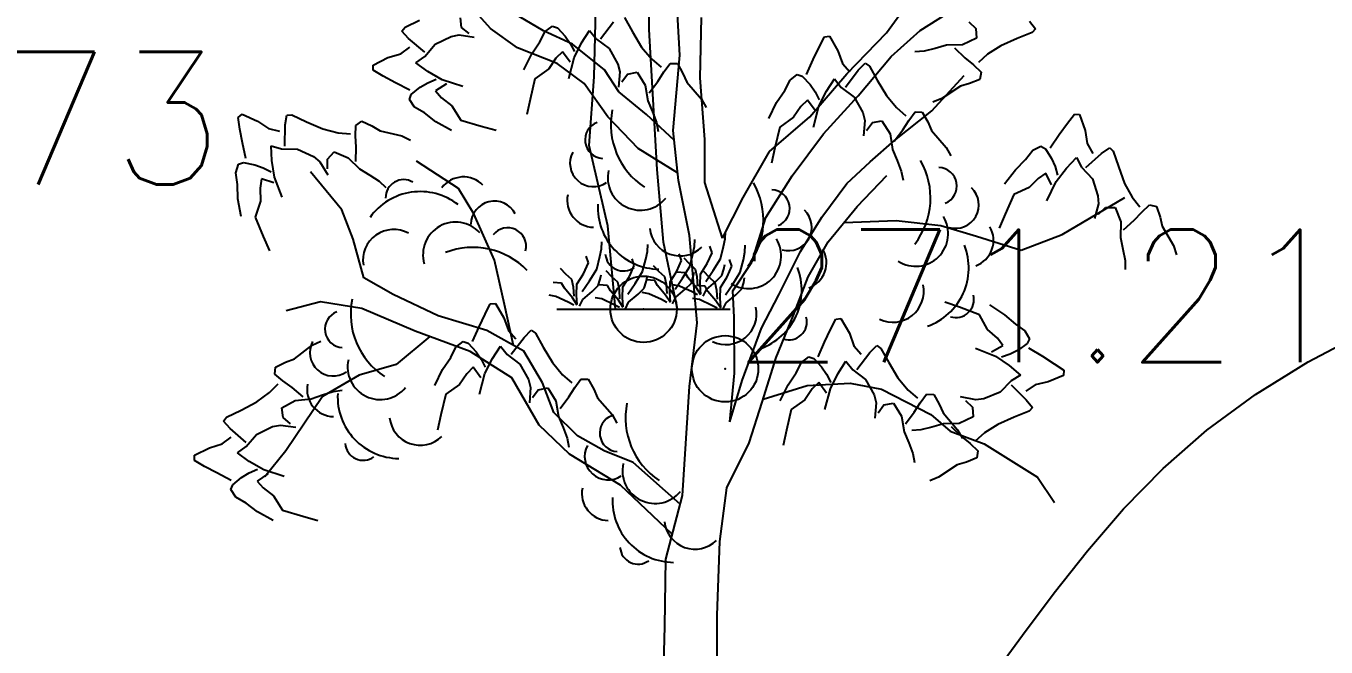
# Model space of a CAD drawing. Header units: millimetres. Extents: x 524954 to 526204, y 9523489 to 9524010.
# Drawn here: x 525701.66 to 525711.46, y 9523614.09 to 9523618.77 of the extents above; entities that cross this region are included whole.
import ezdxf

# ---------------------------------------------------------------- set-up
doc = ezdxf.new("R2010")
doc.units = ezdxf.units.MM
doc.header["$PDMODE"] = 32
doc.header["$PDSIZE"] = 0.5
doc.linetypes.add('ACAD_ISO12W100', pattern=[21, 12, -3, 0, -3, 0, -3])
for name, color, linetype in [('Arbre', 34, 'ACAD_ISO12W100'), ('CN_01_00', 3, 'Continuous'), ('Murs', 1, 'Continuous'), ('TopoAlt', 3, 'Continuous'), ('TOPOJIS', 7, 'Continuous')]:
    doc.layers.add(name, color=color, linetype=linetype)
doc.styles.add('Simplex 1.0', font='Simplex.shx', dxfattribs={"width": 0.99, "height": 1})

# ---------------------------------------------------------------- blocks, each defined once
blk = doc.blocks.new('TCPOINT M')
at = {"color": 0}
blk.add_point((0, 0), dxfattribs=at)
at = {"layer": 'TopoAlt', "style": 'Simplex 1.0', "width": 0.99}
blk.add_attdef('ALT', (0.15, 0.15), '', height=1, dxfattribs=at)
blk = doc.blocks.new('v088')
at = {"linetype": 'Continuous'}
for p, q in [((-0.2365, 6.8477), (-0.2742, 7.4626)), ((-1.6648, 7.048), (-1.9323, 7.3471)), ((1.3209, 7.0171), (1.4418, 7.1813)), ((1.5755, 7.0348), (1.778, 7.1634)), ((-1.2665, 7.0314), (-1.4491, 7.1395)), ((-0.0837, 6.6768), (-0.0745, 7.1309)), ((-1.4628, 6.9029), (-1.6648, 7.048)), ((-1.0467, 6.9303), (-1.2665, 7.0314)), ((1.0227, 6.7061), (1.3209, 7.0171)), ((1.3557, 6.8374), (1.5755, 7.0348)), ((-1.1618, 6.7848), (-1.4628, 6.9029)), ((-0.8063, 6.7363), (-1.0467, 6.9303)), ((-0.9597, 6.6336), (-1.1618, 6.7848)), ((-0.2869, 6.2807), (-0.2365, 6.8477)), ((1.107, 6.54), (1.3557, 6.8374)), ((-0.6972, 6.5707), (-0.8063, 6.7363)), ((-0.0491, 6.2111), (-0.0837, 6.6768)), ((0.7433, 6.3831), (1.0227, 6.7061)), ((1.6628, 6.4272), (1.906, 6.6935)), ((-0.7803, 6.3824), (-0.9597, 6.6336)), ((-0.4884, 6.4009), (-0.6972, 6.5707)), ((0.8455, 6.2546), (1.107, 6.54)), ((-0.5514, 6.1446), (-0.7803, 6.3824)), ((-0.2789, 6.2036), (-0.4884, 6.4009)), ((0.4379, 6.1217), (0.7433, 6.3831)), ((1.3814, 6.2037), (1.6628, 6.4272)), ((-0.2479, 5.9022), (-0.2869, 6.2807)), ((-0.0486, 5.8877), (-0.0491, 6.2111)), ((0.6096, 5.9388), (0.8455, 6.2546)), ((1.1982, 6.0444), (1.3814, 6.2037)), ((-0.2539, 5.9607), (-0.5514, 6.1446)), ((0.2399, 5.7756), (0.4379, 6.1217)), ((-1.9071, 5.8427), (-2.2223, 6.0475)), ((1.0213, 5.879), (1.1982, 6.0444)), ((-2.7868, 5.6812), (-3.0229, 5.9686)), ((-0.1646, 5.4873), (-0.2479, 5.9022)), ((0.0846, 5.4676), (-0.0486, 5.8877)), ((0.4109, 5.6237), (0.6096, 5.9388)), ((1.0995, 5.7065), (1.3247, 5.9413)), ((-1.7911, 5.6523), (-1.9071, 5.8427)), ((0.8338, 5.6263), (1.0213, 5.879)), ((0.0846, 5.4676), (0.2399, 5.7756)), ((0.8812, 5.4407), (1.0995, 5.7065)), ((2.6462, 5.4963), (3.1193, 5.7735)), ((-2.7013, 5.4591), (-2.7868, 5.6812)), ((-1.6346, 5.3011), (-1.7911, 5.6523)), ((0.3061, 5.2857), (0.4109, 5.6237)), ((0.6713, 5.3679), (0.8338, 5.6263)), ((1.0006, 5.5861), (1.394, 5.6007)), ((1.394, 5.6007), (1.7306, 5.5642)), ((1.7306, 5.5642), (1.9997, 5.4827)), ((2.3377, 5.3779), (2.6462, 5.4963)), ((-2.6206, 5.1685), (-2.7013, 5.4591)), ((-0.1073, 4.8293), (-0.1646, 5.4873)), ((0.7312, 5.1764), (0.8812, 5.4407)), ((1.9997, 5.4827), (2.3377, 5.3779)), ((-1.5592, 4.9668), (-1.6346, 5.3011)), ((0.5102, 5.0412), (0.6713, 5.3679)), ((0.1613, 5.0712), (0.3061, 5.2857)), ((-2.4003, 5.0425), (-2.6206, 5.1685)), ((0.6191, 4.888), (0.7312, 5.1764)), ((-2.0611, 4.8817), (-2.4003, 5.0425)), ((0.1717, 4.8724), (0.1613, 5.0712)), ((0.3786, 4.7897), (0.5102, 5.0412)), ((-2.9464, 4.9876), (-3.2062, 4.92)), ((-2.6344, 4.9381), (-2.9464, 4.9876)), ((-2.2328, 4.7662), (-2.6344, 4.9381)), ((-1.4917, 4.6586), (-1.5592, 4.9668)), ((-1.6919, 4.7713), (-2.0611, 4.8817)), ((-0.1657, 4.3492), (-0.1073, 4.8293)), ((0.1743, 4.4496), (0.1717, 4.8724)), ((0.489, 4.5681), (0.6191, 4.888)), ((-2.1227, 4.7254), (-2.3768, 4.5144)), ((-1.8192, 4.6131), (-2.2328, 4.7662)), ((-1.415, 4.6154), (-1.6919, 4.7713)), ((0.2314, 4.3948), (0.3786, 4.7897)), ((-1.5041, 4.4145), (-1.8192, 4.6131)), ((-1.2732, 4.3758), (-1.415, 4.6154)), ((-2.3768, 4.5144), (-2.655, 4.434)), ((0.3841, 4.2301), (0.489, 4.5681)), ((-2.655, 4.434), (-2.9315, 4.2727)), ((-1.2976, 4.0581), (-1.5041, 4.4145)), ((0.1384, 4.0819), (0.1743, 4.4496)), ((-1.1877, 4.1537), (-1.2732, 4.3758)), ((-0.2169, 3.5272), (-0.1657, 4.3492)), ((0.1384, 4.0819), (0.2314, 4.3948)), ((0.3911, 4.2526), (0.7235, 4.3553)), ((0.7235, 4.3553), (1.0465, 4.3745)), ((1.0465, 4.3745), (1.2838, 4.3297)), ((1.2838, 4.3297), (1.6547, 4.1385)), ((-2.9315, 4.2727), (-3.209, 3.8627)), ((0.2848, 3.9233), (0.3841, 4.2301)), ((-1.0099, 3.9771), (-1.1877, 4.1537)), ((1.6547, 4.1385), (1.8004, 4.0109)), ((-1.0692, 3.839), (-1.2976, 4.0581)), ((-0.8085, 3.8631), (-1.0099, 3.9771)), ((0.1177, 3.584), (0.2848, 3.9233)), ((1.8004, 4.0109), (2.0573, 3.9168)), ((-3.209, 3.8627), (-3.3666, 3.6666)), ((-0.6849, 3.6045), (-1.0692, 3.839)), ((-0.589, 3.7744), (-0.8085, 3.8631)), ((2.0573, 3.9168), (2.4606, 3.664)), ((-0.2343, 3.4611), (-0.589, 3.7744)), ((2.4606, 3.664), (2.589, 3.4739)), ((-0.2941, 3.234), (-0.6849, 3.6045)), ((0.064, 3.1786), (0.1177, 3.584)), ((-0.3436, 3.0457), (-0.2169, 3.5272)), ((0.0445, 2.6247), (0.064, 3.1786)), ((-0.3518, 2.5418), (-0.3436, 3.0457)), ((0.0429, 2.1085), (0.0445, 2.6247)), ((-0.3726, 1.7516), (-0.3518, 2.5418)), ((0.1022, 1.0525), (0.0429, 2.1085)), ((-0.4115, 1.2346), (-0.3726, 1.7516)), ((-0.2683, 0.6281), (-0.4115, 1.2346)), ((0.151, 0.5063), (0.1022, 1.0525)), ((-0.2127, 0), (-0.2683, 0.6281)), ((0.2565, 0), (0.151, 0.5063)), ((-0.6539, 0), (0.6539, 0))]:
    blk.add_line(p, q, dxfattribs=at)
at = {"color": 3, "linetype": 'Continuous'}
for p, q in [((-2.333, 7.0298), (-2.3098, 7.06)), ((-2.3098, 7.06), (-2.2004, 7.1132)), ((-1.8828, 7.0578), (-1.8923, 7.1303)), ((-1.2526, 7.0255), (-1.1978, 7.0672)), ((-1.1978, 7.0672), (-1.1602, 7.0548)), ((-0.8351, 6.9716), (-0.7381, 7.0997)), ((-0.654, 7.1313), (-0.5947, 7.0251)), ((1.9408, 7.0996), (1.9941, 7.049)), ((2.3991, 7.1055), (2.4452, 7.0467)), ((-2.283, 6.9743), (-2.333, 7.0298)), ((-2.1607, 6.8701), (-2.283, 6.9743)), ((-2.0833, 6.9307), (-1.963, 6.9891)), ((-1.963, 6.9891), (-1.9025, 7.0009)), ((-1.9025, 7.0009), (-1.7879, 6.9849)), ((-1.8262, 7.0109), (-1.8828, 7.0578)), ((-1.2925, 6.9474), (-1.2526, 7.0255)), ((-1.1602, 7.0548), (-1.1012, 6.9916)), ((-1.1012, 6.9916), (-1.0633, 6.9361)), ((-0.978, 6.9406), (-0.9175, 7.0343)), ((-0.9175, 7.0343), (-0.8661, 6.9697)), ((-0.8661, 6.9697), (-0.7702, 6.8978)), ((-0.5947, 7.0251), (-0.5257, 6.909)), ((0.8128, 6.9092), (0.8527, 6.9872)), ((0.8527, 6.9872), (0.8913, 6.9906)), ((0.8913, 6.9906), (0.9551, 6.8814)), ((1.9988, 6.9761), (1.8939, 6.9271)), ((1.9941, 7.049), (1.9988, 6.9761)), ((2.3073, 6.9725), (2.1835, 6.9184)), ((2.4201, 7.0181), (2.3073, 6.9725)), ((2.4452, 7.0467), (2.4201, 7.0181)), ((-2.3415, 6.858), (-2.2745, 6.9095)), ((-2.1606, 6.8391), (-2.0833, 6.9307)), ((-1.3538, 6.8575), (-1.2925, 6.9474)), ((-1.122, 6.8741), (-1.1715, 6.8255)), ((-1.0639, 6.7951), (-1.122, 6.8741)), ((-1.0633, 6.9361), (-1.0322, 6.8755)), ((-1.0349, 6.828), (-0.978, 6.9406)), ((-0.7702, 6.8978), (-0.705, 6.781)), ((-0.5257, 6.909), (-0.4496, 6.8178)), ((0.7681, 6.8145), (0.8128, 6.9092)), ((0.9551, 6.8814), (0.9888, 6.786)), ((1.6041, 6.8779), (1.535, 6.8736)), ((1.6876, 6.8986), (1.6041, 6.8779)), ((1.7747, 6.9234), (1.6876, 6.8986)), ((1.8939, 6.9271), (1.7747, 6.9234)), ((1.8337, 6.904), (1.9118, 6.828)), ((2.1835, 6.9184), (2.0835, 6.8543)), ((-2.5514, 6.7723), (-2.4387, 6.8298)), ((-2.5502, 6.7337), (-2.5514, 6.7723)), ((-2.4387, 6.8298), (-2.3415, 6.858)), ((-2.228, 6.7914), (-2.1606, 6.8391)), ((-2.1379, 6.7256), (-2.228, 6.7914)), ((-1.413, 6.7366), (-1.3538, 6.8575)), ((-1.1715, 6.8255), (-1.2266, 6.7446)), ((-1.0757, 6.6715), (-1.0349, 6.828)), ((-0.705, 6.781), (-0.6897, 6.7213)), ((-0.4496, 6.8178), (-0.3793, 6.7567)), ((-0.357, 6.7218), (-0.3104, 6.7855)), ((-0.3104, 6.7855), (-0.2553, 6.7842)), ((-0.2553, 6.7842), (-0.2138, 6.7099)), ((0.7187, 6.7034), (0.7681, 6.8145)), ((0.9888, 6.786), (1.0441, 6.7221)), ((1.1083, 6.7343), (1.1609, 6.7873)), ((1.1609, 6.7873), (1.1923, 6.7659)), ((1.1923, 6.7659), (1.2517, 6.6597)), ((1.9118, 6.828), (1.9768, 6.7743)), ((1.9768, 6.7743), (2.0342, 6.7201)), ((2.0835, 6.8543), (2.0142, 6.7921)), ((-2.4746, 6.6893), (-2.5502, 6.7337)), ((-2.3827, 6.6392), (-2.4746, 6.6893)), ((-2.1384, 6.6402), (-2.076, 6.6678)), ((-2.0288, 6.6624), (-2.1379, 6.7256)), ((-1.3299, 6.6702), (-1.3669, 6.5144)), ((-1.2266, 6.7446), (-1.3299, 6.6702)), ((-0.6897, 6.7213), (-0.6991, 6.6059)), ((-0.6753, 6.6457), (-0.6318, 6.7049)), ((-0.6318, 6.7049), (-0.56, 6.7185)), ((-0.56, 6.7185), (-0.4983, 6.6206)), ((-0.4022, 6.6506), (-0.357, 6.7218)), ((-0.2138, 6.7099), (-0.1857, 6.6447)), ((0.5938, 6.6601), (0.6485, 6.7018)), ((0.6485, 6.7018), (0.6861, 6.6893)), ((0.6861, 6.6893), (0.7451, 6.6262)), ((0.8684, 6.5752), (0.9289, 6.6689)), ((0.9289, 6.6689), (0.9803, 6.6043)), ((1.0112, 6.6062), (1.1083, 6.7343)), ((2.0342, 6.7201), (2.0261, 6.6656)), ((-2.2745, 6.5836), (-2.3827, 6.6392)), ((-2.2624, 6.5503), (-2.1959, 6.6055)), ((-2.1959, 6.6055), (-2.1384, 6.6402)), ((-1.9976, 6.6315), (-2.0798, 6.5781)), ((-2.0798, 6.5781), (-2.0342, 6.5259)), ((-1.8748, 6.6127), (-2.0288, 6.6624)), ((-0.4983, 6.6206), (-0.4798, 6.5027)), ((-0.4679, 6.5637), (-0.4022, 6.6506)), ((-0.1857, 6.6447), (-0.0753, 6.5169)), ((0.4926, 6.4921), (0.5538, 6.582)), ((0.5538, 6.582), (0.5938, 6.6601)), ((0.7451, 6.6262), (0.7831, 6.5707)), ((0.7831, 6.5707), (0.8142, 6.5101)), ((0.8114, 6.4626), (0.8684, 6.5752)), ((0.9803, 6.6043), (1.0762, 6.5324)), ((1.2517, 6.6597), (1.3207, 6.5436)), ((1.879, 6.6139), (1.7385, 6.5203)), ((1.9472, 6.6337), (1.879, 6.6139)), ((2.0261, 6.6656), (1.9472, 6.6337)), ((-2.2769, 6.5134), (-2.2624, 6.5503)), ((-2.2384, 6.4564), (-2.2769, 6.5134)), ((-2.0342, 6.5259), (-1.9565, 6.4662)), ((-1.3669, 6.5144), (-1.3922, 6.3999)), ((-0.4798, 6.5027), (-0.4444, 6.4194)), ((-0.0753, 6.5169), (-0.0397, 6.4532)), ((0.4333, 6.3712), (0.4926, 6.4921)), ((0.7244, 6.5087), (0.6749, 6.4601)), ((0.7824, 6.4297), (0.7244, 6.5087)), ((1.0762, 6.5324), (1.1414, 6.4156)), ((1.3207, 6.5436), (1.3968, 6.4523)), ((1.7385, 6.5203), (1.6708, 6.4929)), ((-3.5682, 6.3771), (-3.539, 6.4025)), ((-3.5548, 6.2904), (-3.5682, 6.3771)), ((-3.539, 6.4025), (-3.4232, 6.3514)), ((-3.2129, 6.3221), (-3.2014, 6.3959)), ((-3.2014, 6.3959), (-3.1633, 6.397)), ((-3.1633, 6.397), (-3.053, 6.3458)), ((-2.1628, 6.412), (-2.2384, 6.4564)), ((-2.0765, 6.3457), (-2.1628, 6.412)), ((-1.9565, 6.4662), (-1.8881, 6.3588)), ((-0.4444, 6.4194), (-0.4135, 6.3391)), ((0.6198, 6.3792), (0.5164, 6.3047)), ((0.6749, 6.4601), (0.6198, 6.3792)), ((0.7707, 6.306), (0.8114, 6.4626)), ((1.1414, 6.4156), (1.1567, 6.3559)), ((1.3968, 6.4523), (1.4671, 6.3913)), ((1.4894, 6.3564), (1.536, 6.4201)), ((1.536, 6.4201), (1.5911, 6.4188)), ((1.5911, 6.4188), (1.6326, 6.3444)), ((2.6849, 6.3343), (2.7388, 6.4036)), ((2.7388, 6.4036), (2.7772, 6.3997)), ((2.7772, 6.3997), (2.8196, 6.2805)), ((-3.5355, 6.1876), (-3.5548, 6.2904)), ((-3.4232, 6.3514), (-3.3399, 6.2939)), ((-3.3399, 6.2939), (-3.2577, 6.2746)), ((-3.2164, 6.1615), (-3.2129, 6.3221)), ((-3.053, 6.3458), (-2.929, 6.2922)), ((-2.929, 6.2922), (-2.8139, 6.2629)), ((-2.6826, 6.2395), (-2.6821, 6.3185)), ((-2.6821, 6.3185), (-2.6368, 6.3497)), ((-2.6368, 6.3497), (-2.5596, 6.3138)), ((-2.5596, 6.3138), (-2.4986, 6.2775)), ((-2.4986, 6.2775), (-2.3343, 6.2387)), ((-1.9592, 6.2797), (-2.0765, 6.3457)), ((-1.8881, 6.3588), (-1.7347, 6.313)), ((-1.7347, 6.313), (-1.6219, 6.2812)), ((-0.4135, 6.3391), (-0.4006, 6.2711)), ((0.5164, 6.3047), (0.4795, 6.1489)), ((1.1567, 6.3559), (1.1472, 6.2405)), ((1.171, 6.2803), (1.2146, 6.3394)), ((1.2146, 6.3394), (1.2864, 6.3531)), ((1.2864, 6.3531), (1.3481, 6.2552)), ((1.3784, 6.1983), (1.4442, 6.2852)), ((1.4442, 6.2852), (1.4894, 6.3564)), ((1.6326, 6.3444), (1.6606, 6.2793)), ((1.6606, 6.2793), (1.771, 6.1515)), ((2.6234, 6.2497), (2.6849, 6.3343)), ((2.8196, 6.2805), (2.8349, 6.1805)), ((-3.5103, 6.0686), (-3.5355, 6.1876)), ((-2.8139, 6.2629), (-2.7211, 6.2547)), ((-2.6774, 6.1553), (-2.6826, 6.2395)), ((-2.3343, 6.2387), (-2.2681, 6.208)), ((1.3481, 6.2552), (1.3665, 6.1373)), ((2.5541, 6.1497), (2.6234, 6.2497)), ((2.8349, 6.1805), (2.8773, 6.1074)), ((-3.3198, 6.1639), (-3.2403, 6.1417)), ((-3.3139, 6.0525), (-3.3198, 6.1639)), ((-3.2403, 6.1417), (-3.1205, 6.1398)), ((-3.1205, 6.1398), (-2.9991, 6.0834)), ((-2.9991, 6.0834), (-2.9517, 6.044)), ((-2.8952, 6.0647), (-2.845, 6.1178)), ((-2.845, 6.1178), (-2.7377, 6.0747)), ((-2.6797, 6.0464), (-2.6774, 6.1553)), ((0.4795, 6.1489), (0.4542, 6.0345)), ((1.3665, 6.1373), (1.4019, 6.054)), ((1.771, 6.1515), (1.8066, 6.0878)), ((2.3695, 6.0612), (2.4234, 6.1305)), ((2.4234, 6.1305), (2.4849, 6.1612)), ((2.4849, 6.1612), (2.5195, 6.142)), ((2.5195, 6.142), (2.5657, 6.0689)), ((2.8234, 5.9997), (2.9427, 6.1074)), ((2.9427, 6.1074), (3.0042, 6.1497)), ((3.0042, 6.1497), (3.0311, 6.1228)), ((3.0311, 6.1228), (3.0696, 6.0074)), ((-3.5861, 5.9603), (-3.5662, 6.0262)), ((-3.5662, 6.0262), (-3.5284, 6.0381)), ((-3.5284, 6.0381), (-3.4436, 6.0215)), ((-3.4436, 6.0215), (-3.3804, 5.9989)), ((-3.3804, 5.9989), (-3.3196, 5.968)), ((-3.294, 5.9279), (-3.3139, 6.0525)), ((-2.9517, 6.044), (-2.8917, 5.945)), ((-2.8958, 5.9912), (-2.8952, 6.0647)), ((-2.7377, 6.0747), (-2.6536, 5.99)), ((-2.6536, 5.99), (-2.576, 5.9433)), ((1.4019, 6.054), (1.4328, 5.9737)), ((2.2118, 5.8766), (2.2926, 5.9843)), ((2.2926, 5.9843), (2.3695, 6.0612)), ((2.5657, 6.0689), (2.5926, 6.0074)), ((2.5926, 6.0074), (2.6118, 5.942)), ((2.6003, 5.8958), (2.6772, 5.9958)), ((2.6772, 5.9958), (2.7542, 6.0766)), ((2.7542, 6.0766), (2.7926, 6.0035)), ((2.7926, 6.0035), (2.8734, 5.9151)), ((3.0696, 6.0074), (3.1158, 5.8804)), ((-3.5727, 5.8736), (-3.5861, 5.9603)), ((-3.3915, 5.9142), (-3.4031, 5.8459)), ((-3.2981, 5.8843), (-3.3915, 5.9142)), ((-3.2352, 5.7773), (-3.294, 5.9279)), ((-2.576, 5.9433), (-2.5039, 5.8964)), ((-2.5039, 5.8964), (-2.4536, 5.8489)), ((1.4328, 5.9737), (1.4458, 5.9057)), ((2.4657, 5.9189), (2.3964, 5.8497)), ((2.5234, 5.9574), (2.4657, 5.9189)), ((2.5657, 5.8689), (2.5234, 5.9574)), ((2.5311, 5.7497), (2.6003, 5.8958)), ((2.8734, 5.9151), (2.9157, 5.7881)), ((-3.5695, 5.7648), (-3.5727, 5.8736)), ((-3.4031, 5.8459), (-3.4003, 5.748)), ((2.281, 5.7958), (2.2156, 5.6496)), ((2.3964, 5.8497), (2.281, 5.7958)), ((2.9157, 5.7881), (2.9196, 5.7266)), ((3.1158, 5.8804), (3.1734, 5.7766)), ((-3.5466, 5.6322), (-3.5695, 5.7648)), ((-3.4003, 5.748), (-3.4403, 5.6271)), ((2.9196, 5.7266), (2.8888, 5.615)), ((2.9196, 5.6496), (2.9734, 5.6996)), ((2.9734, 5.6996), (3.0465, 5.6996)), ((3.0465, 5.6996), (3.0888, 5.5919)), ((3.1734, 5.7766), (3.2311, 5.7035)), ((3.2465, 5.665), (3.3042, 5.7189)), ((3.3042, 5.7189), (3.3581, 5.7073)), ((3.3581, 5.7073), (3.385, 5.6266)), ((-3.4403, 5.6271), (-3.3789, 5.4792)), ((2.2156, 5.6496), (2.1695, 5.5419)), ((3.0888, 5.5919), (3.085, 5.4727)), ((3.1081, 5.5304), (3.1888, 5.6035)), ((3.1888, 5.6035), (3.2465, 5.665)), ((3.385, 5.6266), (3.4004, 5.5573)), ((3.4004, 5.5573), (3.485, 5.4112)), ((-3.3789, 5.4792), (-3.3323, 5.3717)), ((3.085, 5.4727), (3.1042, 5.3842)), ((3.485, 5.4112), (3.5081, 5.3419)), ((3.1042, 5.3842), (3.1196, 5.2996)), ((3.1196, 5.2996), (3.1196, 5.2304)), ((-1.7068, 4.8945), (-1.6668, 4.9726)), ((-1.6668, 4.9726), (-1.6283, 4.976)), ((-1.6283, 4.976), (-1.5645, 4.8667)), ((1.8724, 4.9461), (1.762, 4.9854)), ((2.0224, 4.89), (1.8724, 4.9461)), ((2.0987, 4.9642), (2.2113, 4.8904)), ((-1.7514, 4.7999), (-1.7068, 4.8945)), ((-1.5645, 4.8667), (-1.5307, 4.7714)), ((0.8993, 4.7791), (0.9393, 4.8572)), ((0.9393, 4.8572), (0.9778, 4.8606)), ((0.9778, 4.8606), (1.0416, 4.7513)), ((2.0834, 4.7783), (2.0224, 4.89)), ((2.2113, 4.8904), (2.2929, 4.8185)), ((2.2929, 4.8185), (2.3654, 4.7691)), ((-1.8008, 4.6887), (-1.7514, 4.7999)), ((-1.5307, 4.7714), (-1.4755, 4.7074)), ((-1.5083, 4.5916), (-1.4112, 4.7196)), ((-1.4112, 4.7196), (-1.3587, 4.7727)), ((-1.3587, 4.7727), (-1.3272, 4.7513)), ((-1.3272, 4.7513), (-1.2679, 4.6451)), ((0.8546, 4.6845), (0.8993, 4.7791)), ((1.0416, 4.7513), (1.0754, 4.656)), ((2.1569, 4.7135), (2.0834, 4.7783)), ((2.1989, 4.6584), (2.1569, 4.7135)), ((2.3654, 4.7691), (2.4, 4.7096)), ((2.4, 4.7096), (2.383, 4.6739)), ((-3.1435, 4.5571), (-3.0095, 4.66)), ((-3.0095, 4.66), (-2.9439, 4.6918)), ((-1.9657, 4.5674), (-1.9257, 4.6454)), ((-1.9257, 4.6454), (-1.871, 4.6871)), ((-1.871, 4.6871), (-1.8334, 4.6747)), ((-1.8334, 4.6747), (-1.7744, 4.6115)), ((-1.7744, 4.6115), (-1.7365, 4.5561)), ((-1.6512, 4.5605), (-1.5907, 4.6542)), ((-1.5907, 4.6542), (-1.5392, 4.5896)), ((-1.2679, 4.6451), (-1.1988, 4.529)), ((0.8053, 4.5733), (0.8546, 4.6845)), ((1.0754, 4.656), (1.1306, 4.592)), ((1.1948, 4.6042), (1.2474, 4.6573)), ((1.2474, 4.6573), (1.2789, 4.6359)), ((1.2789, 4.6359), (1.3382, 4.5297)), ((1.9921, 4.6376), (2.1424, 4.5777)), ((2.1133, 4.6106), (2.1989, 4.6584)), ((2.3129, 4.6232), (2.2532, 4.5924)), ((2.383, 4.6739), (2.3129, 4.6232)), ((2.3928, 4.6398), (2.497, 4.577)), ((-3.2867, 4.4956), (-3.2101, 4.5328)), ((-3.2101, 4.5328), (-3.1435, 4.5571)), ((-2.0269, 4.4774), (-1.9657, 4.5674)), ((-1.7365, 4.5561), (-1.7054, 4.4954)), ((-1.7081, 4.4479), (-1.6512, 4.5605)), ((-1.5392, 4.5896), (-1.4434, 4.5178)), ((-1.4434, 4.5178), (-1.3781, 4.401)), ((-1.1988, 4.529), (-1.1228, 4.4377)), ((0.6404, 4.452), (0.6804, 4.53)), ((0.6804, 4.53), (0.7351, 4.5718)), ((0.7351, 4.5718), (0.7727, 4.5593)), ((0.7727, 4.5593), (0.8317, 4.4961)), ((0.9549, 4.4451), (1.0154, 4.5388)), ((1.0154, 4.5388), (1.0668, 4.4742)), ((1.0978, 4.4762), (1.1948, 4.6042)), ((1.3382, 4.5297), (1.4072, 4.4136)), ((2.1424, 4.5777), (2.247, 4.5072)), ((2.2532, 4.5924), (2.1892, 4.5691)), ((2.497, 4.577), (2.5853, 4.5209)), ((2.5853, 4.5209), (2.6578, 4.4715)), ((-3.2911, 4.4407), (-3.2867, 4.4956)), ((-3.2303, 4.3905), (-3.2911, 4.4407)), ((-2.0862, 4.3565), (-2.0269, 4.4774)), ((-1.8447, 4.4455), (-1.8998, 4.3645)), ((-1.7952, 4.494), (-1.8447, 4.4455)), ((-1.7371, 4.415), (-1.7952, 4.494)), ((-1.7488, 4.2914), (-1.7081, 4.4479)), ((-1.1228, 4.4377), (-1.0524, 4.3767)), ((0.5791, 4.362), (0.6404, 4.452)), ((0.8317, 4.4961), (0.8696, 4.4407)), ((0.8696, 4.4407), (0.9007, 4.38)), ((0.898, 4.3325), (0.9549, 4.4451)), ((1.0668, 4.4742), (1.1627, 4.4024)), ((1.4072, 4.4136), (1.4833, 4.3223)), ((2.247, 4.5072), (2.3325, 4.4356)), ((2.3325, 4.4356), (2.262, 4.3926)), ((2.6564, 4.4329), (2.5401, 4.3831)), ((2.6578, 4.4715), (2.6564, 4.4329)), ((-3.3314, 4.3035), (-3.2664, 4.3702)), ((-3.1617, 4.3413), (-3.2303, 4.3905)), ((-3.0788, 4.2707), (-3.1617, 4.3413)), ((-2.8514, 4.3121), (-2.7828, 4.3211)), ((-1.8998, 4.3645), (-2.0031, 4.2901)), ((-1.3781, 4.401), (-1.3629, 4.3412)), ((-1.3629, 4.3412), (-1.3723, 4.2259)), ((-1.3485, 4.2656), (-1.3049, 4.3248)), ((-1.3049, 4.3248), (-1.2331, 4.3384)), ((-1.2331, 4.3384), (-1.1715, 4.2405)), ((-1.0754, 4.2705), (-1.0302, 4.3418)), ((-1.0302, 4.3418), (-0.9835, 4.4054)), ((-0.9835, 4.4054), (-0.9285, 4.4041)), ((-0.9285, 4.4041), (-0.8869, 4.3298)), ((-0.8869, 4.3298), (-0.8589, 4.2646)), ((0.5199, 4.2411), (0.5791, 4.362)), ((0.7614, 4.3301), (0.7063, 4.2491)), ((0.8109, 4.3786), (0.7614, 4.3301)), ((0.869, 4.2996), (0.8109, 4.3786)), ((0.8572, 4.176), (0.898, 4.3325)), ((1.1627, 4.4024), (1.228, 4.2856)), ((1.4833, 4.3223), (1.5536, 4.2613)), ((2.262, 4.3926), (2.1788, 4.3064)), ((2.2601, 4.3616), (2.3751, 4.2494)), ((2.4412, 4.3615), (2.371, 4.3146)), ((2.5401, 4.3831), (2.4412, 4.3615)), ((-3.5467, 4.1705), (-3.4268, 4.2328)), ((-3.4268, 4.2328), (-3.3314, 4.3035)), ((-3.2386, 4.1877), (-3.1373, 4.2436)), ((-3.1373, 4.2436), (-3.0186, 4.2553)), ((-3.0186, 4.2553), (-2.9333, 4.2859)), ((-2.9333, 4.2859), (-2.8514, 4.3121)), ((-2.0031, 4.2901), (-2.0401, 4.1343)), ((-1.1715, 4.2405), (-1.153, 4.1227)), ((-1.1411, 4.1837), (-1.0754, 4.2705)), ((-0.8589, 4.2646), (-0.7485, 4.1368)), ((0.7063, 4.2491), (0.603, 4.1747)), ((1.228, 4.2856), (1.2432, 4.2258)), ((1.2432, 4.2258), (1.2338, 4.1105)), ((1.3011, 4.2094), (1.373, 4.223)), ((1.373, 4.223), (1.4346, 4.1251)), ((1.5307, 4.1551), (1.5759, 4.2264)), ((1.5759, 4.2264), (1.6226, 4.29)), ((1.6226, 4.29), (1.6776, 4.2887)), ((1.6776, 4.2887), (1.7191, 4.2144)), ((1.9936, 4.2484), (1.8803, 4.2721)), ((1.9168, 4.2436), (1.9701, 4.193)), ((2.0548, 4.2561), (1.9936, 4.2484)), ((2.1788, 4.3064), (2.0548, 4.2561)), ((2.3751, 4.2494), (2.4212, 4.1906)), ((-3.6561, 4.1174), (-3.5467, 4.1705)), ((-3.2291, 4.1152), (-3.2386, 4.1877)), ((-2.0401, 4.1343), (-2.0653, 4.0199)), ((-1.153, 4.1227), (-1.1176, 4.0393)), ((-0.7485, 4.1368), (-0.7129, 4.0731)), ((0.603, 4.1747), (0.566, 4.0189)), ((1.2576, 4.1502), (1.3011, 4.2094)), ((1.4346, 4.1251), (1.4531, 4.0073)), ((1.465, 4.0683), (1.5307, 4.1551)), ((1.7191, 4.2144), (1.7472, 4.1493)), ((1.7472, 4.1493), (1.8576, 4.0214)), ((1.9747, 4.12), (1.8699, 4.071)), ((1.9701, 4.193), (1.9747, 4.12)), ((2.396, 4.1621), (2.2833, 4.1164)), ((2.4212, 4.1906), (2.396, 4.1621)), ((-3.6793, 4.0872), (-3.6561, 4.1174)), ((-3.6294, 4.0317), (-3.6793, 4.0872)), ((-3.5071, 3.9275), (-3.6294, 4.0317)), ((-3.4297, 3.988), (-3.3093, 4.0465)), ((-3.3093, 4.0465), (-3.2488, 4.0583)), ((-3.2488, 4.0583), (-3.1342, 4.0423)), ((-3.1725, 4.0683), (-3.2291, 4.1152)), ((-1.1176, 4.0393), (-1.0867, 3.9591)), ((1.5801, 4.0219), (1.511, 4.0175)), ((1.6636, 4.0426), (1.5801, 4.0219)), ((1.7506, 4.0673), (1.6636, 4.0426)), ((1.8699, 4.071), (1.7506, 4.0673)), ((1.8097, 4.0479), (1.8877, 3.9719)), ((1.8576, 4.0214), (1.8932, 3.9577)), ((2.1595, 4.0623), (2.0595, 3.9982)), ((2.2833, 4.1164), (2.1595, 4.0623)), ((-3.6878, 3.9154), (-3.6208, 3.9668)), ((-3.5069, 3.8964), (-3.4297, 3.988)), ((-1.0867, 3.9591), (-1.0738, 3.891)), ((0.566, 4.0189), (0.5407, 3.9045)), ((1.4531, 4.0073), (1.4885, 3.9239)), ((1.4885, 3.9239), (1.5194, 3.8437)), ((1.8877, 3.9719), (1.9528, 3.9182)), ((2.0595, 3.9982), (1.9902, 3.936)), ((-3.8977, 3.8297), (-3.785, 3.8871)), ((-3.8965, 3.791), (-3.8977, 3.8297)), ((-3.785, 3.8871), (-3.6878, 3.9154)), ((-3.5743, 3.8488), (-3.5069, 3.8964)), ((-3.4842, 3.783), (-3.5743, 3.8488)), ((1.5194, 3.8437), (1.5323, 3.7756)), ((1.9528, 3.9182), (2.0102, 3.864)), ((2.0102, 3.864), (2.002, 3.8096)), ((-3.8209, 3.7466), (-3.8965, 3.791)), ((-3.729, 3.6966), (-3.8209, 3.7466)), ((-3.3751, 3.7197), (-3.4842, 3.783)), ((1.855, 3.7579), (1.7144, 3.6642)), ((1.9231, 3.7776), (1.855, 3.7579)), ((2.002, 3.8096), (1.9231, 3.7776)), ((-3.6208, 3.641), (-3.729, 3.6966)), ((-3.6087, 3.6076), (-3.5422, 3.6629)), ((-3.5422, 3.6629), (-3.4847, 3.6976)), ((-3.4847, 3.6976), (-3.4223, 3.7252)), ((-3.3439, 3.6889), (-3.4261, 3.6355)), ((-3.4261, 3.6355), (-3.3805, 3.5833)), ((-3.2212, 3.6701), (-3.3751, 3.7197)), ((1.7144, 3.6642), (1.6468, 3.6368)), ((-3.6232, 3.5708), (-3.6087, 3.6076)), ((-3.5847, 3.5138), (-3.6232, 3.5708)), ((-3.3805, 3.5833), (-3.3028, 3.5236)), ((-3.5091, 3.4694), (-3.5847, 3.5138)), ((-3.4228, 3.4031), (-3.5091, 3.4694)), ((-3.3028, 3.5236), (-3.2344, 3.4162)), ((-3.3055, 3.337), (-3.4228, 3.4031)), ((-3.2344, 3.4162), (-3.081, 3.3703)), ((-3.081, 3.3703), (-2.9682, 3.3386)), ((-0.3173, 0.4544), (-0.3149, 0.5073)), ((0.3847, 0.4736), (0.3871, 0.5265)), ((0.6034, 0.4736), (0.6155, 0.5313)), ((0.6155, 0.5313), (0.6179, 0.5842)), ((-0.4159, 0.3486), (-0.4327, 0.3991)), ((-0.3534, 0.3029), (-0.3294, 0.3967)), ((-0.3294, 0.3967), (-0.3173, 0.4544)), ((0.0168, 0.3774), (0.0288, 0.4351)), ((0.0288, 0.4351), (0.0313, 0.488)), ((0.2861, 0.3678), (0.2693, 0.4183)), ((0.3486, 0.3221), (0.3726, 0.4159)), ((0.3726, 0.4159), (0.3847, 0.4736)), ((0.4808, 0.3438), (0.5169, 0.4255)), ((0.5169, 0.4255), (0.5001, 0.476)), ((0.5794, 0.3798), (0.6034, 0.4736)), ((0.7525, 0.3726), (0.7645, 0.4303)), ((0.7645, 0.4303), (0.7669, 0.4832)), ((-0.5866, 0.2645), (-0.6275, 0.3077)), ((-0.452, 0.2669), (-0.4159, 0.3486)), ((-0.4087, 0.214), (-0.3534, 0.3029)), ((-0.1058, 0.2476), (-0.0697, 0.3294)), ((-0.0697, 0.3294), (-0.0865, 0.3798)), ((-0.0072, 0.2837), (0.0168, 0.3774)), ((0.1154, 0.2837), (0.0745, 0.327)), ((0.25, 0.2861), (0.2861, 0.3678)), ((0.2933, 0.2332), (0.3486, 0.3221)), ((0.3462, 0.3414), (0.3053, 0.3847)), ((0.3919, 0.3005), (0.3462, 0.3414)), ((0.4039, 0.2428), (0.3919, 0.3005)), ((0.4303, 0.2645), (0.4808, 0.3438)), ((0.5241, 0.2909), (0.5794, 0.3798)), ((0.5914, 0.2548), (0.6058, 0.3029)), ((0.6058, 0.3029), (0.6131, 0.3366)), ((0.6299, 0.2428), (0.6659, 0.3246)), ((0.6659, 0.3246), (0.6491, 0.375)), ((0.7285, 0.2789), (0.7525, 0.3726)), ((-0.6179, 0.1971), (-0.6828, 0.2019)), ((-0.5962, 0.1587), (-0.6179, 0.1971)), ((-0.5409, 0.2236), (-0.5866, 0.2645)), ((-0.5289, 0.1659), (-0.5409, 0.2236)), ((-0.5025, 0.1875), (-0.452, 0.2669)), ((-0.464, 0.1322), (-0.4087, 0.214)), ((-0.3414, 0.1779), (-0.327, 0.226)), ((-0.327, 0.226), (-0.3197, 0.2596)), ((-0.2404, 0.2452), (-0.2813, 0.2885)), ((-0.1947, 0.2043), (-0.2404, 0.2452)), ((-0.1827, 0.1467), (-0.1947, 0.2043)), ((-0.1563, 0.1683), (-0.1058, 0.2476)), ((-0.0625, 0.1947), (-0.0072, 0.2837)), ((0.0048, 0.1587), (0.0192, 0.2068)), ((0.0192, 0.2068), (0.0264, 0.2404)), ((0.0841, 0.2164), (0.0192, 0.2212)), ((0.1058, 0.1779), (0.0841, 0.2164)), ((0.1611, 0.2428), (0.1154, 0.2837)), ((0.1731, 0.1851), (0.1611, 0.2428)), ((0.1971, 0.125), (0.1995, 0.2068)), ((0.1995, 0.2068), (0.25, 0.2861)), ((0.238, 0.1515), (0.2933, 0.2332)), ((0.3149, 0.2741), (0.25, 0.2789)), ((0.3366, 0.2356), (0.3149, 0.2741)), ((0.3149, 0.1515), (0.3606, 0.1971)), ((0.3967, 0.1635), (0.3366, 0.2356)), ((0.3606, 0.1971), (0.375, 0.2452)), ((0.375, 0.2452), (0.3823, 0.2789)), ((0.4087, 0.1755), (0.4039, 0.2428)), ((0.4279, 0.1827), (0.4303, 0.2645)), ((0.4953, 0.2404), (0.4544, 0.2837)), ((0.4688, 0.2092), (0.5241, 0.2909)), ((0.4736, 0.1491), (0.5457, 0.2092)), ((0.5409, 0.1995), (0.4953, 0.2404)), ((0.5529, 0.1418), (0.5409, 0.1995)), ((0.5457, 0.2092), (0.5914, 0.2548)), ((0.5794, 0.1635), (0.6299, 0.2428)), ((0.6732, 0.1899), (0.7285, 0.2789)), ((0.7405, 0.1539), (0.7549, 0.2019)), ((0.7549, 0.2019), (0.7621, 0.2356)), ((-0.6611, 0.0962), (-0.7116, 0.1058)), ((-0.5361, 0.0865), (-0.5962, 0.1587)), ((-0.5241, 0.0986), (-0.5289, 0.1659)), ((-0.5049, 0.1058), (-0.5025, 0.1875)), ((-0.5001, 0.0361), (-0.5049, 0.1058)), ((-0.4592, 0.0721), (-0.3871, 0.1322)), ((-0.3871, 0.1322), (-0.3414, 0.1779)), ((-0.2717, 0.1779), (-0.3366, 0.1827)), ((-0.25, 0.1394), (-0.2717, 0.1779)), ((-0.1899, 0.0673), (-0.25, 0.1394)), ((-0.1779, 0.0793), (-0.1827, 0.1467)), ((-0.1587, 0.0865), (-0.1563, 0.1683)), ((-0.1178, 0.113), (-0.0625, 0.1947)), ((-0.113, 0.0529), (-0.0409, 0.113)), ((-0.0409, 0.113), (0.0048, 0.1587)), ((0.0409, 0.1154), (-0.0096, 0.125)), ((0.1346, 0.0721), (0.0409, 0.1154)), ((0.1659, 0.1058), (0.1058, 0.1779)), ((0.2019, 0.0505), (0.1659, 0.1058)), ((0.1779, 0.1178), (0.1731, 0.1851)), ((0.2019, 0.0553), (0.1971, 0.125)), ((0.2717, 0.1731), (0.2212, 0.1827)), ((0.2428, 0.0914), (0.3149, 0.1515)), ((0.3654, 0.1298), (0.2717, 0.1731)), ((0.4063, 0.1082), (0.3654, 0.1298)), ((0.4327, 0.1082), (0.3967, 0.1635)), ((0.464, 0.1731), (0.3991, 0.1779)), ((0.4327, 0.113), (0.4279, 0.1827)), ((0.4496, 0.0986), (0.4736, 0.1491)), ((0.4856, 0.1346), (0.464, 0.1731)), ((0.5457, 0.0625), (0.4856, 0.1346)), ((0.5578, 0.0745), (0.5529, 0.1418)), ((0.577, 0.0817), (0.5794, 0.1635)), ((0.6179, 0.1082), (0.6732, 0.1899)), ((0.6227, 0.0481), (0.6948, 0.1082)), ((0.6948, 0.1082), (0.7405, 0.1539)), ((-0.5674, 0.0529), (-0.6611, 0.0962)), ((-0.5265, 0.0313), (-0.5674, 0.0529)), ((-0.5001, 0.0313), (-0.5361, 0.0865)), ((-0.4832, 0.0216), (-0.4592, 0.0721)), ((-0.3149, 0.0769), (-0.3654, 0.0865)), ((-0.2212, 0.0337), (-0.3149, 0.0769)), ((-0.1803, 0.012), (-0.2212, 0.0337)), ((-0.1539, 0.012), (-0.1899, 0.0673)), ((-0.1539, 0.0168), (-0.1587, 0.0865)), ((-0.137, 0.0024), (-0.113, 0.0529)), ((0.1755, 0.0505), (0.1346, 0.0721)), ((0.2188, 0.0409), (0.2428, 0.0914)), ((0.4207, 0.0721), (0.3702, 0.0817)), ((0.5145, 0.0288), (0.4207, 0.0721)), ((0.5554, 0.0072), (0.5145, 0.0288)), ((0.5818, 0.0072), (0.5457, 0.0625)), ((0.5818, 0.012), (0.577, 0.0817)), ((0.5986, -0.0024), (0.6227, 0.0481))]:
    blk.add_line(p, q, dxfattribs=at)
for centre, major_axis, start_param, end_param in [((-0.1929, 6.3242), (-0.3995, 0.3995), 0.587708, 1.773422), ((-0.8122, 6.2095), (-0.099, 0.099), -0.421529, 2.292047), ((-0.8896, 6.0328), (0.1246, 0.1246), 1.864761, 4.52862), ((1.088, 5.7707), (-0.3995, 0.3995), 3.265538, 4.451253), ((1.7113, 5.8608), (0.099, 0.099), 4.31771, 7.031286), ((-2.32, 5.773), (0.0964, 0.0964), 0.254619, 2.377018), ((-1.8693, 5.7251), (0.1445, 0.1445), 6.263619, 7.998733), ((-0.535, 5.9246), (0.1741, 0.1741), 2.133893, 4.816631), ((-0.1718, 5.6024), (0.3995, 0.3995), 4.836335, 6.022049), ((-2.1951, 5.3523), (0.3298, 0.3298), 0.12682, 1.733702), ((-0.8824, 5.7538), (-0.1445, 0.1445), 0.590553, 2.325666), ((0.4516, 5.6925), (0.099, 0.099), 4.31771, 7.031286), ((1.8413, 5.7182), (-0.1246, 0.1246), 2.081137, 4.744996), ((-1.6366, 5.5711), (-0.1246, 0.1246), 4.396235, 7.060094), ((-0.3902, 5.7004), (0.3298, 0.3298), 2.307735, 3.914618), ((-1.9284, 5.3425), (0.1741, 0.1741), 6.236163, 8.918901), ((0.5816, 5.5499), (0.1246, 0.1246), 3.651933, 6.315792), ((1.5402, 5.502), (0.1741, 0.1741), 3.363922, 6.046661), ((-2.3952, 5.3012), (-0.1641, 0.1641), -1.288499, 0.949924), ((-1.536, 5.4064), (0.099, 0.099), 5.251538, 7.965114), ((-0.2336, 5.5657), (-0.1641, 0.1641), 0.892416, 3.130839), ((1.924, 5.4517), (-0.1445, 0.1445), 2.713295, 4.448408), ((-1.7969, 4.8332), (0.3995, 0.3995), 6.260774, 7.446489), ((0.2804, 5.3337), (0.1741, 0.1741), 3.363922, 6.046661), ((1.4749, 5.2432), (0.3298, 0.3298), 4.265936, 5.872819), ((-0.6635, 5.357), (0.0964, 0.0964), 2.435534, 4.557933), ((0.6642, 5.2834), (-0.1445, 0.1445), 2.713295, 4.448408), ((0.2152, 5.0749), (-0.3298, 0.3298), 2.69514, 4.302022), ((1.3699, 5.0654), (-0.1641, 0.1641), 1.908121, 4.146545), ((-2.1547, 4.8961), (-0.3995, 0.3995), 0.587708, 1.773422), ((1.844, 5.0056), (-0.0964, 0.0964), 2.051824, 4.174223), ((-2.774, 4.7815), (-0.099, 0.099), -0.421529, 2.292047), ((0.1101, 4.8971), (-0.1641, 0.1641), 1.908121, 4.146545), ((0.5842, 4.8373), (0.0964, 0.0964), 3.62262, 5.745019), ((-2.8514, 4.6047), (-0.1246, 0.1246), 0.293965, 2.957824), ((-2.4968, 4.4965), (0.1741, 0.1741), 2.133893, 4.816631), ((-2.8441, 4.3258), (-0.1445, 0.1445), 0.590553, 2.325666), ((-2.352, 4.2724), (0.3298, 0.3298), 2.307735, 3.914618), ((-0.0823, 4.1124), (0.3995, 0.3995), 2.158504, 3.344219), ((-0.7016, 3.9977), (0.099, 0.099), 1.149268, 3.862844), ((-2.1954, 4.1377), (0.1641, 0.1641), 2.463212, 4.701636), ((-2.6253, 3.929), (0.0964, 0.0964), 2.435534, 4.557933), ((-0.779, 3.821), (0.1246, 0.1246), 1.864761, 4.52862), ((-0.4244, 3.7128), (0.1741, 0.1741), 2.133893, 4.816631), ((-0.7718, 3.542), (-0.1445, 0.1445), 0.590553, 2.325666), ((-0.2796, 3.4886), (0.3298, 0.3298), 2.307735, 3.914618), ((-0.1231, 3.3539), (0.1641, 0.1641), 2.463212, 4.701636), ((-0.5529, 3.1452), (0.0964, 0.0964), 2.435534, 4.557933)]:
    blk.add_ellipse(centre, major_axis=major_axis, ratio=1, start_param=start_param, end_param=end_param, dxfattribs=at)

msp = doc.modelspace()

# ---------------------------------------------------------------- hatches: boundary and pattern name
at = {"layer": 'Murs'}
h = msp.add_hatch(dxfattribs=at)
h.set_pattern_fill('_U', color=256, scale=0.25, angle=45, style=0, pattern_type=0)
h.set_pattern_definition([(45, (0, 0), (-0.1767766952966, 0.1767766952966), [])])
edge = h.paths.add_edge_path()
edge.add_line((525685.9494, 9523600.7949), (525688.1725, 9523601.6546))
edge.add_arc((525689.9934, 9523604.4385), 3.3266, 236.81316, 345.56779)
edge.add_line((525693.215, 9523603.6094), (525716.198, 9523611.5242))
edge.add_line((525716.198, 9523611.5242), (525724.0594, 9523613.9246))
edge.add_line((525724.0594, 9523613.9246), (525723.9864, 9523614.1637))
edge.add_line((525723.9864, 9523614.1637), (525716.1207, 9523611.762))
edge.add_line((525716.1207, 9523611.762), (525693.0031, 9523603.8009))
edge.add_arc((525689.9934, 9523604.4385), 3.0766, 234.45821, 348.03848, ccw=False)
edge.add_line((525688.205, 9523601.9352), (525685.8592, 9523601.0281))
edge.add_line((525685.8592, 9523601.0281), (525685.9494, 9523600.7949))

# ---------------------------------------------------------------- linework, layer by layer
at = {"layer": 'CN_01_00', "elevation": 271, "flags": 128}
msp.add_lwpolyline([(525708.9457, 9523613.868), (525709.1742, 9523614.1802), (525709.4113, 9523614.4985), (525709.6629, 9523614.8175), (525709.9349, 9523615.132), (525710.2332, 9523615.4366), (525710.5635, 9523615.7261), (525710.9296, 9523615.9955), (525711.327, 9523616.2422), (525711.7488, 9523616.4641)], dxfattribs=at)

# ---------------------------------------------------------------- block references
at = {"layer": 'Arbre'}
for p in [(525706.316, 9523616.639), (525706.827, 9523611.707)]:
    msp.add_blockref('v088', p, dxfattribs=at)
at = {"layer": 'TOPOJIS'}
ref = msp.add_blockref('TCPOINT M', (525698.434, 9523617.5299, 271.73), dxfattribs=at)
ref.add_attrib('ALT', '271.73', (525698.484, 9523617.5799, 271.73), dxfattribs={"layer": 'TopoAlt', "height": 1, "style": 'Simplex 1.0', "width": 0.99})
ref = msp.add_blockref('TCPOINT M', (525706.9312, 9523616.1893, 271.21), dxfattribs=at)
ref.add_attrib('ALT', '271.21', (525706.9812, 9523616.2393, 271.21), dxfattribs={"layer": 'TopoAlt', "height": 1, "style": 'Simplex 1.0', "width": 0.99})
msp.add_blockref('TCPOINT M', (525706.3157, 9523616.6388), dxfattribs=at)

doc.saveas('drawing.dxf')
